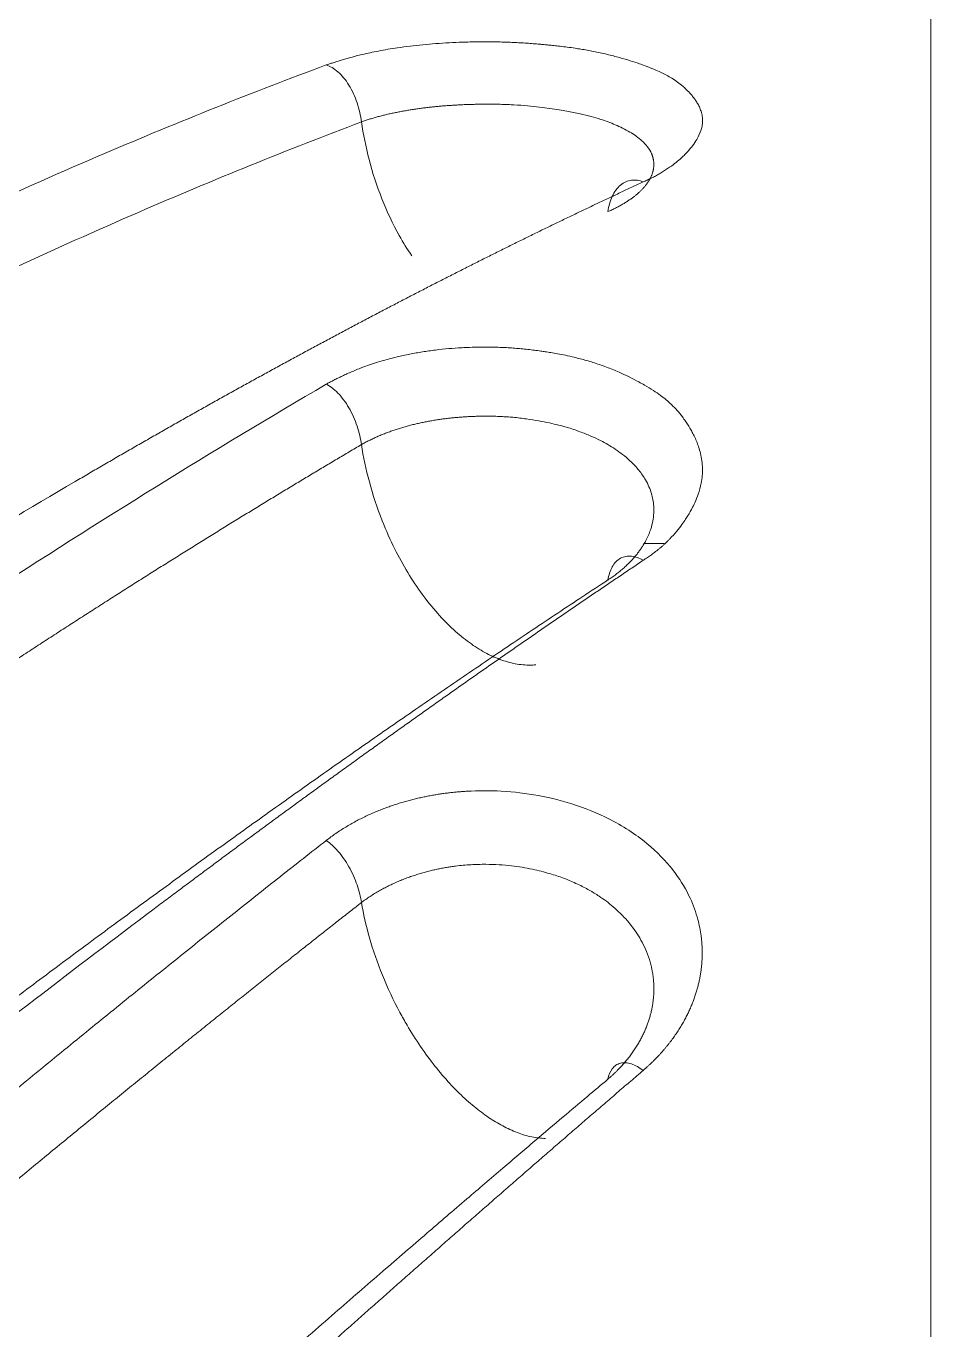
# Model space of a CAD drawing. Extents: x 19821 to 22981, y -91 to 2224.
# Drawn here: x 20550.86 to 20554.82, y 522.59 to 528.31 of the extents above; entities that cross this region are included whole.
import ezdxf

# ---------------------------------------------------------------- set-up
doc = ezdxf.new("R2010")
doc.units = 0
doc.header["$LTSCALE"] = 10
doc.header["$MEASUREMENT"] = 0
doc.layers.add('1', color=7, linetype='CONTINUOUS')

msp = doc.modelspace()

# ---------------------------------------------------------------- linework, layer by layer
at = {"layer": '1', "color": 7, "linetype": 'Continuous', "lineweight": 13}
msp.add_line((20553.6543, 526.0387), (20553.5636, 526.0387), dxfattribs=at)
at = {"layer": '1', "color": 7, "linetype": 'Continuous', "lineweight": 18}
msp.add_rational_spline([(20554.8236, 529.0202), (20554.8236, 529.0185), (20554.8236, 518.5192), (20554.8236, 508.0202)], [0.500000001944, 0.500020785996, 0.666687452015, 1], degree=3, dxfattribs=at)
for points, knots in [([(20553.5622, 527.6235), (20553.5651, 527.6248), (20553.5711, 527.6275), (20553.5799, 527.6315), (20553.5888, 527.6358), (20553.5977, 527.6402), (20553.6067, 527.6448), (20553.6157, 527.6495), (20553.6247, 527.6545), (20553.6337, 527.6596), (20553.6427, 527.6649), (20553.6516, 527.6704), (20553.6605, 527.676), (20553.6693, 527.6819), (20553.6854, 527.693), (20553.7059, 527.7084), (20553.7279, 527.7273), (20553.7443, 527.7431), (20553.7562, 527.7558), (20553.7672, 527.7684), (20553.7819, 527.7862), (20553.8011, 527.8147), (20553.8149, 527.8453), (20553.8214, 527.8736), (20553.8227, 527.8954), (20553.8205, 527.9172), (20553.8148, 527.9377), (20553.8067, 527.9566), (20553.7974, 527.9733), (20553.7872, 527.9883), (20553.7766, 528.0019), (20553.766, 528.014), (20553.7569, 528.0234), (20553.7472, 528.0331), (20553.7337, 528.0454), (20553.7137, 528.0612), (20553.6897, 528.0774), (20553.6654, 528.0915), (20553.6391, 528.1048), (20553.6078, 528.1186), (20553.5757, 528.1312), (20553.5409, 528.1435), (20553.5042, 528.1555), (20553.4573, 528.1693), (20553.4129, 528.1809), (20553.3743, 528.1898), (20553.3451, 528.1959), (20553.3169, 528.2012), (20553.2897, 528.2059), (20553.2606, 528.2104), (20553.2302, 528.2146), (20553.1994, 528.2185), (20553.1722, 528.2215), (20553.1489, 528.2239), (20553.1296, 528.2258), (20553.1143, 528.2271), (20553.096, 528.2287), (20553.0732, 528.2305), (20553.0445, 528.2325), (20553.0156, 528.2342), (20552.9866, 528.2356), (20552.9575, 528.2368), (20552.93, 528.2376), (20552.893, 528.2382), (20552.8507, 528.2383), (20552.806, 528.2376), (20552.7609, 528.2363), (20552.7111, 528.2342), (20552.6529, 528.2304), (20552.5955, 528.2254), (20552.5391, 528.2193), (20552.4733, 528.2105), (20552.4021, 528.1985), (20552.3434, 528.1858), (20552.3042, 528.176), (20552.2804, 528.1697), (20552.2585, 528.1636), (20552.2383, 528.1576), (20552.2197, 528.1519), (20552.2026, 528.1465), (20552.187, 528.1414), (20552.1771, 528.1381), (20552.1723, 528.1365)], [0, 0, 0, 0, 0.004196, 0.008522, 0.012978, 0.017565, 0.022283, 0.027134, 0.032118, 0.037234, 0.042484, 0.047868, 0.053386, 0.059038, 0.064825, 0.085383, 0.103044, 0.11774, 0.129423, 0.138059, 0.152477, 0.178563, 0.216507, 0.236495, 0.256687, 0.27705, 0.297546, 0.315174, 0.331441, 0.346355, 0.359929, 0.372177, 0.383114, 0.389124, 0.402051, 0.421808, 0.440023, 0.455706, 0.470235, 0.487253, 0.506965, 0.51887, 0.537057, 0.557445, 0.579964, 0.591629, 0.602595, 0.612873, 0.622476, 0.631417, 0.642986, 0.653168, 0.66199, 0.669472, 0.67563, 0.680475, 0.684016, 0.69295, 0.701855, 0.710735, 0.719593, 0.728434, 0.737261, 0.744603, 0.761858, 0.775361, 0.784929, 0.802814, 0.820787, 0.838877, 0.85711, 0.875511, 0.904834, 0.932147, 0.942455, 0.952258, 0.961548, 0.970315, 0.978552, 0.986249, 0.993401, 1, 1, 1, 1]), ([(20531.5217, 511.1597), (20531.8522, 511.5797), (20532.5626, 512.4626), (20533.7093, 513.8201), (20535.0075, 515.2783), (20536.4684, 516.8288), (20538.1195, 518.4752), (20539.9732, 520.1971), (20541.9546, 521.8929), (20543.9188, 523.427), (20545.7262, 524.7085), (20547.3342, 525.7411), (20548.7613, 526.567), (20550.0342, 527.2258), (20551.1569, 527.7399), (20551.8513, 528.0175), (20552.1723, 528.1365)], [0, 0, 0, 0, 0.050726, 0.108024, 0.171323, 0.241594, 0.319907, 0.408153, 0.505311, 0.600582, 0.686578, 0.76283, 0.831712, 0.894071, 0.950513, 1, 1, 1, 1]), ([(20552.3267, 527.887), (20552.0048, 527.7656), (20551.3088, 527.483), (20550.1835, 526.9619), (20548.9082, 526.2963), (20547.4788, 525.4644), (20545.8689, 524.4274), (20544.0601, 523.1437), (20542.0952, 521.6108), (20540.1144, 519.9201), (20538.2621, 518.2064), (20536.6129, 516.5703), (20535.1543, 515.0314), (20533.8585, 513.586), (20532.7141, 512.242), (20532.0053, 511.369), (20531.6758, 510.9537)], [0, 0, 0, 0, 0.049487, 0.10593, 0.168289, 0.237171, 0.313423, 0.399419, 0.49469, 0.591848, 0.680094, 0.758407, 0.828677, 0.891977, 0.949275, 1, 1, 1, 1]), ([(20553.4074, 527.4933), (20553.4103, 527.4946), (20553.416, 527.4971), (20553.4244, 527.501), (20553.4326, 527.505), (20553.4406, 527.509), (20553.4484, 527.5131), (20553.4561, 527.5171), (20553.4635, 527.5213), (20553.4708, 527.5254), (20553.4779, 527.5296), (20553.4848, 527.5338), (20553.4915, 527.5381), (20553.498, 527.5423), (20553.5043, 527.5466), (20553.5104, 527.5509), (20553.5163, 527.5552), (20553.522, 527.5596), (20553.5275, 527.5639), (20553.5328, 527.5683), (20553.5379, 527.5726), (20553.5428, 527.577), (20553.5475, 527.5813), (20553.552, 527.5857), (20553.5564, 527.5901), (20553.5605, 527.5944), (20553.5644, 527.5987), (20553.5682, 527.6031), (20553.5718, 527.6074), (20553.5751, 527.6117), (20553.5783, 527.6159), (20553.5814, 527.6202), (20553.5842, 527.6244), (20553.5869, 527.6287), (20553.5893, 527.6328), (20553.5917, 527.637), (20553.5938, 527.6411), (20553.5958, 527.6452), (20553.5977, 527.6493), (20553.5993, 527.6534), (20553.6009, 527.6574), (20553.6022, 527.6613), (20553.6035, 527.6653), (20553.6046, 527.6692), (20553.6055, 527.673), (20553.6064, 527.6768), (20553.607, 527.6806), (20553.6076, 527.6843), (20553.6081, 527.688), (20553.6084, 527.6916), (20553.6086, 527.6952), (20553.6087, 527.6987), (20553.6087, 527.7022), (20553.6086, 527.7057), (20553.6084, 527.709), (20553.6081, 527.7124), (20553.6077, 527.7157), (20553.6073, 527.7189), (20553.6067, 527.7221), (20553.6061, 527.7252), (20553.6054, 527.7282), (20553.6046, 527.7313), (20553.6038, 527.7342), (20553.6029, 527.7371), (20553.6019, 527.7399), (20553.6009, 527.7427), (20553.5998, 527.7454), (20553.5946, 527.7577), (20553.5825, 527.7774), (20553.5618, 527.7993), (20553.5477, 527.8114), (20553.543, 527.8152)], [0, 0, 0, 0, 0.013642, 0.027303, 0.040978, 0.054664, 0.068357, 0.082053, 0.095749, 0.109441, 0.123126, 0.1368, 0.15046, 0.164102, 0.177719, 0.19131, 0.204868, 0.218391, 0.231874, 0.245314, 0.258708, 0.272051, 0.285341, 0.298574, 0.311744, 0.324849, 0.337883, 0.350845, 0.36373, 0.376536, 0.389258, 0.401894, 0.414442, 0.426897, 0.439258, 0.451521, 0.463683, 0.475741, 0.487693, 0.499536, 0.511268, 0.522886, 0.534388, 0.545772, 0.557037, 0.56818, 0.579201, 0.590096, 0.600865, 0.611507, 0.622019, 0.6324, 0.64265, 0.652767, 0.662751, 0.672599, 0.682312, 0.691889, 0.701329, 0.710632, 0.719796, 0.728823, 0.73771, 0.746458, 0.755068, 0.763537, 0.771867, 0.780058, 0.876726, 0.961291, 1, 1, 1, 1]), ([(20553.5622, 527.6235), (20553.5454, 527.6158), (20553.5118, 527.6002), (20553.4613, 527.5766), (20553.4106, 527.5528), (20553.3598, 527.5287), (20553.3087, 527.5044), (20553.2575, 527.4799), (20553.2062, 527.4552), (20553.1547, 527.4303), (20553.103, 527.4051), (20553.0511, 527.3797), (20552.999, 527.3541), (20552.9468, 527.3282), (20552.8945, 527.3021), (20552.8419, 527.2758), (20552.7892, 527.2493), (20552.7363, 527.2225), (20552.6833, 527.1955), (20552.63, 527.1683), (20552.5766, 527.1408), (20552.5231, 527.1131), (20552.4694, 527.0852), (20552.4155, 527.0571), (20552.3614, 527.0287), (20552.3072, 527), (20552.2528, 526.9712), (20552.1982, 526.9421), (20552.1434, 526.9127), (20552.0885, 526.8831), (20552.0335, 526.8533), (20551.9782, 526.8233), (20551.9228, 526.793), (20551.8672, 526.7625), (20551.8115, 526.7317), (20551.7555, 526.7007), (20551.6994, 526.6695), (20551.6432, 526.638), (20551.5868, 526.6063), (20551.5302, 526.5743), (20551.4734, 526.5421), (20551.4165, 526.5096), (20551.3593, 526.4769), (20551.3021, 526.444), (20551.2446, 526.4108), (20551.187, 526.3774), (20551.1292, 526.3437), (20550.8928, 526.2053), (20550.467, 525.9501), (20549.8395, 525.5577), (20549.1811, 525.1286), (20548.5324, 524.6888), (20547.8914, 524.2386), (20547.2558, 523.7777), (20546.5815, 523.2727), (20545.9458, 522.7811), (20545.3303, 522.2924), (20544.7168, 521.7934), (20544.0088, 521.2016), (20543.3567, 520.64), (20542.8032, 520.152), (20542.3908, 519.7824), (20542.0111, 519.4372), (20541.6642, 519.1177), (20541.3502, 518.825), (20541.0689, 518.5601), (20540.8203, 518.324), (20540.527, 518.0427), (20540.1825, 517.7086), (20539.7806, 517.3131), (20539.3925, 516.9258), (20539.018, 516.5471), (20538.6572, 516.1775), (20538.31, 515.8175), (20537.8529, 515.3375), (20537.2916, 514.7374), (20536.6332, 514.0161), (20536.0051, 513.3119), (20535.5552, 512.7959), (20535.272, 512.4665), (20535.1449, 512.318), (20535.0188, 512.1699), (20534.8937, 512.0221), (20534.7694, 511.8748), (20534.6461, 511.7278), (20534.5237, 511.5813), (20534.4023, 511.4352), (20534.2817, 511.2895), (20534.1622, 511.1442), (20534.0435, 510.9994), (20533.9258, 510.855), (20533.809, 510.7111), (20533.6932, 510.5677), (20533.5782, 510.4248), (20533.4643, 510.2823), (20533.3512, 510.1404), (20533.2391, 509.999), (20533.1279, 509.858), (20533.0176, 509.7176), (20532.9446, 509.6241), (20532.9082, 509.5774)], [0, 0, 0, 0, 0.002611, 0.005228, 0.007851, 0.01048, 0.013114, 0.015754, 0.018399, 0.02105, 0.023707, 0.02637, 0.029038, 0.031712, 0.034392, 0.037077, 0.039768, 0.042465, 0.045168, 0.047876, 0.05059, 0.05331, 0.056035, 0.058766, 0.061503, 0.064246, 0.066994, 0.069748, 0.072508, 0.075274, 0.078045, 0.080822, 0.083605, 0.086393, 0.089188, 0.091988, 0.094793, 0.097605, 0.100422, 0.103245, 0.106074, 0.108909, 0.111749, 0.114595, 0.117447, 0.120304, 0.123168, 0.126037, 0.155424, 0.186086, 0.218025, 0.251243, 0.279842, 0.310155, 0.342184, 0.375928, 0.400422, 0.429321, 0.462624, 0.500332, 0.521247, 0.540629, 0.558475, 0.574787, 0.589565, 0.602808, 0.614516, 0.62469, 0.644313, 0.663326, 0.68173, 0.699523, 0.716706, 0.733279, 0.749242, 0.782364, 0.814238, 0.844865, 0.874245, 0.88057, 0.886861, 0.893119, 0.899343, 0.905533, 0.91169, 0.917812, 0.923901, 0.929957, 0.935978, 0.941966, 0.947921, 0.953841, 0.959728, 0.965582, 0.971402, 0.977189, 0.982942, 0.988661, 0.994347, 1, 1, 1, 1]), ([(20553.5623, 525.9643), (20553.5653, 525.9662), (20553.5714, 525.9702), (20553.5805, 525.9762), (20553.5895, 525.9825), (20553.5986, 525.989), (20553.6077, 525.9958), (20553.6168, 526.0027), (20553.6259, 526.01), (20553.6349, 526.0174), (20553.6439, 526.0252), (20553.6528, 526.0331), (20553.6616, 526.0413), (20553.6704, 526.0498), (20553.687, 526.0666), (20553.7083, 526.0902), (20553.7308, 526.1191), (20553.7471, 526.1426), (20553.7583, 526.1604), (20553.7672, 526.1758), (20553.7773, 526.1939), (20553.7905, 526.2205), (20553.8054, 526.2579), (20553.8161, 526.2973), (20553.8216, 526.3353), (20553.8227, 526.3681), (20553.8202, 526.401), (20553.8142, 526.4322), (20553.8058, 526.4608), (20553.7963, 526.4862), (20553.786, 526.5092), (20553.7752, 526.5299), (20553.7645, 526.5484), (20553.7552, 526.563), (20553.7453, 526.5778), (20553.7317, 526.5968), (20553.7116, 526.6212), (20553.6876, 526.6462), (20553.6631, 526.6681), (20553.6368, 526.6887), (20553.6055, 526.7103), (20553.5733, 526.7299), (20553.5385, 526.7492), (20553.5018, 526.7682), (20553.4548, 526.7901), (20553.4103, 526.8084), (20553.3716, 526.8225), (20553.3425, 526.8322), (20553.3142, 526.8407), (20553.2869, 526.8482), (20553.2561, 526.8557), (20553.2229, 526.863), (20553.1885, 526.8697), (20553.1589, 526.8749), (20553.1343, 526.8788), (20553.1149, 526.8816), (20553.0943, 526.8844), (20553.0706, 526.8875), (20553.042, 526.8906), (20553.0132, 526.8933), (20552.9842, 526.8956), (20552.9551, 526.8973), (20552.928, 526.8986), (20552.891, 526.8996), (20552.8491, 526.8997), (20552.8041, 526.8985), (20552.759, 526.8964), (20552.7089, 526.8929), (20552.651, 526.8868), (20552.5939, 526.8787), (20552.5378, 526.8687), (20552.471, 526.8543), (20552.4001, 526.835), (20552.3416, 526.8146), (20552.3036, 526.7995), (20552.2799, 526.7895), (20552.2581, 526.7797), (20552.2379, 526.7703), (20552.2194, 526.7613), (20552.2024, 526.7527), (20552.1868, 526.7446), (20552.177, 526.7394), (20552.1723, 526.7369)], [0, 0, 0, 0, 0.004321, 0.008757, 0.013308, 0.017975, 0.022758, 0.027658, 0.032675, 0.03781, 0.043061, 0.048431, 0.053919, 0.059525, 0.065249, 0.087107, 0.105483, 0.120296, 0.131487, 0.139016, 0.14895, 0.165371, 0.188358, 0.217986, 0.238052, 0.258304, 0.278708, 0.299227, 0.316847, 0.333097, 0.347988, 0.361532, 0.373742, 0.384635, 0.390759, 0.403641, 0.423195, 0.441355, 0.456967, 0.471443, 0.488404, 0.508037, 0.519934, 0.538004, 0.558364, 0.580942, 0.592539, 0.60347, 0.613746, 0.623379, 0.63238, 0.645484, 0.6568, 0.666364, 0.674203, 0.680338, 0.684783, 0.693694, 0.702577, 0.711436, 0.720275, 0.729097, 0.737907, 0.744908, 0.762554, 0.775601, 0.785638, 0.803442, 0.821334, 0.839342, 0.857493, 0.87581, 0.906476, 0.932347, 0.94264, 0.952426, 0.961695, 0.970439, 0.978649, 0.986317, 0.993436, 1, 1, 1, 1]), ([(20534.3059, 510.8143), (20534.425, 510.9538), (20534.6906, 511.2626), (20535.1204, 511.7576), (20535.6136, 512.3173), (20536.1618, 512.9299), (20536.7677, 513.5953), (20537.4335, 514.313), (20538.1616, 515.0819), (20538.9555, 515.902), (20539.823, 516.7767), (20540.7766, 517.7128), (20541.8318, 518.7184), (20542.9976, 519.7923), (20544.2826, 520.9307), (20545.7051, 522.135), (20547.2845, 523.4005), (20548.9666, 524.6572), (20550.6214, 525.7918), (20551.679, 526.4479), (20552.1723, 526.7369)], [0, 0, 0, 0, 0.020358, 0.045269, 0.073039, 0.103776, 0.137592, 0.174597, 0.214906, 0.258634, 0.306114, 0.358194, 0.41579, 0.479803, 0.550101, 0.627678, 0.715328, 0.813548, 0.911644, 1, 1, 1, 1]), ([(20553.4074, 525.8779), (20553.4105, 525.88), (20553.4166, 525.884), (20553.4255, 525.8902), (20553.4343, 525.8965), (20553.4428, 525.9028), (20553.4511, 525.9092), (20553.4591, 525.9157), (20553.467, 525.9222), (20553.4745, 525.9288), (20553.4819, 525.9353), (20553.489, 525.942), (20553.4959, 525.9486), (20553.5026, 525.9553), (20553.509, 525.9619), (20553.5152, 525.9686), (20553.5211, 525.9753), (20553.5268, 525.982), (20553.5323, 525.9887), (20553.5376, 525.9953), (20553.5426, 526.002), (20553.5474, 526.0086), (20553.552, 526.0152), (20553.5564, 526.0217), (20553.5605, 526.0282), (20553.5645, 526.0347), (20553.5682, 526.0411), (20553.5718, 526.0475), (20553.5751, 526.0537), (20553.5783, 526.06), (20553.5812, 526.0661), (20553.584, 526.0722), (20553.5866, 526.0782), (20553.589, 526.0842), (20553.5913, 526.09), (20553.5933, 526.0958), (20553.5986, 526.1115), (20553.605, 526.1364), (20553.6091, 526.17), (20553.6089, 526.2013), (20553.6054, 526.2301), (20553.5961, 526.2689), (20553.5773, 526.312), (20553.5542, 526.3453), (20553.5429, 526.3594)], [0, 0, 0, 0, 0.014657, 0.029302, 0.043928, 0.058529, 0.0731, 0.087635, 0.102128, 0.116576, 0.130972, 0.145313, 0.159591, 0.1738, 0.187935, 0.201989, 0.215958, 0.229836, 0.243618, 0.257299, 0.270875, 0.284342, 0.297693, 0.310925, 0.324031, 0.337007, 0.34985, 0.362554, 0.375117, 0.387534, 0.399802, 0.411918, 0.423879, 0.43568, 0.44732, 0.458794, 0.470101, 0.540843, 0.607652, 0.670173, 0.728157, 0.781464, 0.906698, 1, 1, 1, 1]), ([(20553.5623, 525.9643), (20553.5456, 525.9531), (20553.5121, 525.9306), (20553.4618, 525.8967), (20553.4113, 525.8626), (20553.3607, 525.8283), (20553.3098, 525.7937), (20553.2588, 525.7589), (20553.2076, 525.7238), (20553.1562, 525.6885), (20553.1046, 525.653), (20553.0529, 525.6173), (20553.0009, 525.5813), (20552.9488, 525.5452), (20552.8966, 525.5087), (20552.8441, 525.4721), (20552.7915, 525.4352), (20552.7386, 525.3981), (20552.6856, 525.3607), (20552.6325, 525.3231), (20552.5791, 525.2853), (20552.5256, 525.2472), (20552.4718, 525.2089), (20552.418, 525.1704), (20552.3639, 525.1316), (20552.3096, 525.0926), (20552.2552, 525.0533), (20552.2006, 525.0139), (20552.1458, 524.9741), (20552.0908, 524.9342), (20552.0357, 524.894), (20551.9804, 524.8535), (20551.9249, 524.8128), (20551.8692, 524.7719), (20551.8133, 524.7308), (20551.7573, 524.6894), (20551.7011, 524.6477), (20551.6447, 524.6058), (20551.5881, 524.5637), (20551.5313, 524.5213), (20551.4744, 524.4787), (20551.2635, 524.3205), (20550.8916, 524.0378), (20550.3499, 523.6167), (20549.7874, 523.1696), (20549.2299, 522.7168), (20548.6765, 522.2586), (20548.1262, 521.7944), (20547.5513, 521.3007), (20546.81, 520.6524), (20545.8522, 519.7946), (20544.9203, 518.9326), (20544.131, 518.1857), (20543.6231, 517.6978), (20543.1603, 517.2474), (20542.7794, 516.8731), (20542.3825, 516.4796), (20541.9761, 516.0726), (20541.567, 515.6584), (20541.1773, 515.26), (20540.807, 514.8778), (20540.4562, 514.5126), (20540.0571, 514.0937), (20539.7754, 513.7949), (20539.6043, 513.6122)], [0, 0, 0, 0, 0.003872, 0.007754, 0.011645, 0.015545, 0.019454, 0.023373, 0.0273, 0.031237, 0.035184, 0.039139, 0.043104, 0.047078, 0.051061, 0.055054, 0.059056, 0.063067, 0.067087, 0.071117, 0.075156, 0.079204, 0.083261, 0.087328, 0.091404, 0.095489, 0.099584, 0.103688, 0.107801, 0.111923, 0.116055, 0.120196, 0.124347, 0.128507, 0.132676, 0.136854, 0.141042, 0.145239, 0.149445, 0.153661, 0.157886, 0.16212, 0.200555, 0.240226, 0.281135, 0.323283, 0.361056, 0.400397, 0.441307, 0.483786, 0.55802, 0.64387, 0.679992, 0.723835, 0.750483, 0.777132, 0.803782, 0.833776, 0.862436, 0.889761, 0.915753, 0.94041, 0.963733, 1, 1, 1, 1]), ([(20535.4878, 509.3334), (20535.5075, 509.3564), (20535.5475, 509.4031), (20535.6082, 509.4738), (20535.6705, 509.5462), (20535.7342, 509.6202), (20535.7995, 509.6958), (20535.8663, 509.7731), (20535.9346, 509.852), (20536.0044, 509.9325), (20536.0758, 510.0146), (20536.1487, 510.0984), (20536.2232, 510.1837), (20536.2992, 510.2706), (20536.3767, 510.359), (20536.4558, 510.4491), (20536.5364, 510.5407), (20536.6185, 510.6339), (20536.7023, 510.7287), (20536.7875, 510.825), (20536.8744, 510.9228), (20536.9628, 511.0221), (20537.0527, 511.123), (20537.1443, 511.2254), (20537.2374, 511.3293), (20537.332, 511.4347), (20537.4283, 511.5416), (20537.5261, 511.65), (20537.6255, 511.7598), (20537.7264, 511.8711), (20537.829, 511.9839), (20537.9331, 512.0981), (20538.0389, 512.2137), (20538.1462, 512.3307), (20538.2551, 512.4492), (20538.3655, 512.569), (20538.4776, 512.6903), (20538.5913, 512.8129), (20538.7065, 512.9368), (20538.8234, 513.0622), (20538.9418, 513.1888), (20539.0618, 513.3168), (20539.1835, 513.4461), (20539.3067, 513.5767), (20539.4315, 513.7086), (20539.558, 513.8418), (20539.686, 513.9762), (20539.8156, 514.1118), (20539.9469, 514.2487), (20540.0797, 514.3868), (20540.2141, 514.5261), (20540.3501, 514.6666), (20540.4878, 514.8083), (20540.627, 514.9511), (20540.7678, 515.095), (20540.9102, 515.24), (20541.0542, 515.3862), (20541.1998, 515.5334), (20541.347, 515.6817), (20541.7427, 516.0788), (20542.3581, 516.6885), (20543.1637, 517.4694), (20543.8819, 518.1522), (20544.6354, 518.8558), (20545.4528, 519.6032), (20546.3617, 520.4131), (20547.2678, 521.1989), (20548.0938, 521.8952), (20548.8404, 522.5082), (20549.5084, 523.0439), (20550.1726, 523.5632), (20550.6504, 523.9268), (20550.9451, 524.1474), (20551.059, 524.2321), (20551.1726, 524.3163), (20551.2862, 524.4), (20551.3995, 524.4831), (20551.5127, 524.5656), (20551.6256, 524.6476), (20551.7385, 524.729), (20551.8511, 524.8098), (20551.9635, 524.89), (20552.0758, 524.9696), (20552.1879, 525.0487), (20552.2997, 525.1272), (20552.4114, 525.205), (20552.5229, 525.2823), (20552.6341, 525.359), (20552.7452, 525.435), (20552.8561, 525.5104), (20552.9667, 525.5853), (20553.0771, 525.6595), (20553.1873, 525.733), (20553.2973, 525.806), (20553.3705, 525.8541), (20553.407, 525.8781)], [0, 0, 0, 0, 0.003377, 0.006837, 0.01038, 0.014006, 0.017716, 0.021509, 0.025385, 0.029344, 0.033387, 0.037513, 0.041722, 0.046014, 0.050389, 0.054847, 0.059389, 0.064014, 0.068721, 0.073512, 0.078386, 0.083344, 0.088384, 0.093507, 0.098714, 0.104004, 0.109376, 0.114832, 0.120371, 0.125993, 0.131698, 0.137487, 0.143358, 0.149312, 0.15535, 0.16147, 0.167674, 0.17396, 0.18033, 0.186783, 0.193319, 0.199938, 0.20664, 0.213425, 0.220294, 0.227245, 0.234281, 0.241399, 0.248601, 0.255886, 0.263254, 0.270706, 0.278242, 0.285861, 0.293563, 0.301349, 0.309219, 0.317173, 0.32521, 0.333332, 0.381968, 0.425859, 0.465003, 0.499394, 0.549163, 0.59899, 0.648889, 0.698873, 0.736305, 0.773805, 0.811375, 0.849019, 0.855559, 0.862101, 0.868645, 0.87519, 0.881738, 0.888287, 0.894839, 0.901392, 0.907948, 0.914506, 0.921067, 0.927629, 0.934195, 0.940762, 0.947333, 0.953906, 0.960482, 0.96706, 0.973642, 0.980227, 0.986815, 0.993406, 1, 1, 1, 1]), ([(20553.5619, 523.7275), (20553.5652, 523.7304), (20553.5719, 523.7362), (20553.5817, 523.745), (20553.5912, 523.7538), (20553.6006, 523.7627), (20553.6097, 523.7717), (20553.6186, 523.7807), (20553.6273, 523.7898), (20553.6358, 523.7989), (20553.6441, 523.8081), (20553.6522, 523.8173), (20553.6601, 523.8266), (20553.6677, 523.8359), (20553.6751, 523.8452), (20553.6824, 523.8546), (20553.6894, 523.864), (20553.6962, 523.8734), (20553.7029, 523.8828), (20553.7093, 523.8922), (20553.7155, 523.9017), (20553.7215, 523.9111), (20553.7273, 523.9206), (20553.7329, 523.9301), (20553.7384, 523.9396), (20553.7436, 523.949), (20553.7486, 523.9585), (20553.7535, 523.9679), (20553.7582, 523.9774), (20553.7626, 523.9868), (20553.7669, 523.9963), (20553.771, 524.0057), (20553.775, 524.0151), (20553.7787, 524.0244), (20553.7823, 524.0338), (20553.7857, 524.0431), (20553.7889, 524.0524), (20553.792, 524.0616), (20553.7948, 524.0708), (20553.7976, 524.08), (20553.8001, 524.0892), (20553.8025, 524.0983), (20553.8048, 524.1074), (20553.8068, 524.1164), (20553.8088, 524.1254), (20553.8105, 524.1343), (20553.8122, 524.1432), (20553.8137, 524.1521), (20553.815, 524.1609), (20553.8162, 524.1696), (20553.8172, 524.1783), (20553.8181, 524.1869), (20553.8189, 524.1955), (20553.8196, 524.204), (20553.8201, 524.2125), (20553.8205, 524.2209), (20553.8207, 524.2293), (20553.8209, 524.2376), (20553.8209, 524.2458), (20553.8208, 524.2539), (20553.8206, 524.2621), (20553.8202, 524.2701), (20553.8198, 524.2781), (20553.8192, 524.286), (20553.8186, 524.2938), (20553.8178, 524.3016), (20553.817, 524.3093), (20553.8163, 524.3144), (20553.816, 524.317), (20553.816, 524.317)], [0, 0, 0, 0, 0.01705, 0.034066, 0.051045, 0.067988, 0.084893, 0.101759, 0.118585, 0.13537, 0.152114, 0.168814, 0.18547, 0.202082, 0.218646, 0.235163, 0.251631, 0.268049, 0.284415, 0.300728, 0.316987, 0.33319, 0.349338, 0.365427, 0.381458, 0.397429, 0.413338, 0.429185, 0.444968, 0.460686, 0.476338, 0.491922, 0.507439, 0.522885, 0.538261, 0.553566, 0.568798, 0.583956, 0.599039, 0.614047, 0.628978, 0.643831, 0.658605, 0.673299, 0.687912, 0.702444, 0.716893, 0.731259, 0.745541, 0.759737, 0.773848, 0.787872, 0.801809, 0.815658, 0.829418, 0.843089, 0.85667, 0.87016, 0.88356, 0.896868, 0.910083, 0.923206, 0.936236, 0.949172, 0.962015, 0.974762, 0.987415, 0.999973, 1, 1, 1, 1]), ([(20553.4073, 523.6889), (20553.4103, 523.6915), (20553.4163, 523.6967), (20553.425, 523.7045), (20553.4335, 523.7125), (20553.4419, 523.7205), (20553.45, 523.7287), (20553.458, 523.7369), (20553.4657, 523.7451), (20553.4733, 523.7535), (20553.4806, 523.7619), (20553.4877, 523.7704), (20553.4946, 523.7789), (20553.5014, 523.7875), (20553.5078, 523.7961), (20553.5141, 523.8047), (20553.5202, 523.8134), (20553.526, 523.8221), (20553.5317, 523.8308), (20553.5371, 523.8396), (20553.5423, 523.8483), (20553.5473, 523.8571), (20553.5521, 523.8658), (20553.5566, 523.8746), (20553.561, 523.8833), (20553.5651, 523.8921), (20553.5691, 523.9008), (20553.5728, 523.9095), (20553.5763, 523.9181), (20553.5796, 523.9268), (20553.5828, 523.9354), (20553.5857, 523.9439), (20553.5884, 523.9524), (20553.591, 523.9609), (20553.5933, 523.9693), (20553.5955, 523.9777), (20553.5975, 523.986), (20553.5993, 523.9942), (20553.601, 524.0024), (20553.6025, 524.0105), (20553.6038, 524.0186), (20553.6049, 524.0265), (20553.6059, 524.0344), (20553.6068, 524.0422), (20553.6075, 524.05), (20553.608, 524.0576), (20553.6084, 524.0652), (20553.6087, 524.0727), (20553.6089, 524.0801), (20553.6089, 524.0874), (20553.6088, 524.0946), (20553.6086, 524.0997), (20553.6085, 524.1024), (20553.6085, 524.1027)], [0, 0, 0, 0, 0.021358, 0.042755, 0.064182, 0.085636, 0.107108, 0.128594, 0.150088, 0.171584, 0.193078, 0.214565, 0.236036, 0.257485, 0.278905, 0.300288, 0.321629, 0.342921, 0.364159, 0.385336, 0.406447, 0.427486, 0.448446, 0.469321, 0.490104, 0.510788, 0.531369, 0.551839, 0.572194, 0.592428, 0.612537, 0.632515, 0.652358, 0.67206, 0.691617, 0.711022, 0.730271, 0.74936, 0.768285, 0.787042, 0.805626, 0.824034, 0.842263, 0.86031, 0.878172, 0.895845, 0.913326, 0.930614, 0.947706, 0.964598, 0.981289, 0.997778, 1, 1, 1, 1]), ([(20538.7658, 509.3158), (20538.7872, 509.3394), (20538.8308, 509.3874), (20538.8974, 509.4606), (20538.9664, 509.5366), (20539.0379, 509.6151), (20539.1119, 509.6962), (20539.1884, 509.78), (20539.2673, 509.8664), (20539.3486, 509.9553), (20539.4325, 510.0469), (20539.5188, 510.141), (20539.6076, 510.2377), (20539.6988, 510.337), (20539.7926, 510.4388), (20539.8888, 510.5432), (20539.9875, 510.6501), (20540.0887, 510.7596), (20540.1924, 510.8716), (20540.2986, 510.986), (20540.4073, 511.103), (20540.5185, 511.2225), (20540.6321, 511.3445), (20540.7483, 511.4689), (20540.8669, 511.5958), (20540.9881, 511.7251), (20541.1118, 511.8569), (20541.2379, 511.991), (20541.3666, 512.1276), (20541.4977, 512.2665), (20541.6314, 512.4079), (20541.7676, 512.5515), (20541.9062, 512.6976), (20542.0474, 512.8459), (20542.1911, 512.9965), (20542.3372, 513.1495), (20542.7461, 513.5763), (20543.4175, 514.2716), (20544.35, 515.2237), (20545.2818, 516.1614), (20546.0869, 516.9598), (20546.848, 517.7054), (20547.6474, 518.4796), (20548.6881, 519.4709), (20549.5758, 520.2982), (20550.2282, 520.8959), (20550.5655, 521.2028), (20550.8844, 521.4906), (20551.1848, 521.7599), (20551.4669, 522.011), (20551.7308, 522.2444), (20551.9767, 522.4605), (20552.2048, 522.6596), (20552.415, 522.8422), (20552.6078, 523.0086), (20552.783, 523.1591), (20552.9409, 523.2941), (20553.0816, 523.4138), (20553.2053, 523.5186), (20553.312, 523.6088), (20553.3774, 523.6638), (20553.4073, 523.689)], [0, 0, 0, 0, 0.004337, 0.008838, 0.013504, 0.018333, 0.023327, 0.028484, 0.033806, 0.039291, 0.044941, 0.050755, 0.056733, 0.062875, 0.069181, 0.075651, 0.082285, 0.089084, 0.096046, 0.103173, 0.110464, 0.117919, 0.125539, 0.133322, 0.141271, 0.149383, 0.15766, 0.166101, 0.174707, 0.183478, 0.192413, 0.201513, 0.210777, 0.220207, 0.229801, 0.23956, 0.249485, 0.311703, 0.373969, 0.436299, 0.498705, 0.536059, 0.590083, 0.660862, 0.74854, 0.773269, 0.796809, 0.819157, 0.840311, 0.860267, 0.879024, 0.896578, 0.912926, 0.928066, 0.941995, 0.95471, 0.966209, 0.97649, 0.98555, 0.993388, 1, 1, 1, 1]), ([(20553.5619, 523.7275), (20553.5439, 523.7121), (20553.5077, 523.681), (20553.4533, 523.6343), (20553.3987, 523.5873), (20553.3438, 523.5399), (20553.2887, 523.4924), (20553.2334, 523.4445), (20553.1778, 523.3963), (20553.122, 523.3479), (20553.0659, 523.2991), (20553.0096, 523.2501), (20552.9531, 523.2008), (20552.8963, 523.1512), (20552.8393, 523.1013), (20552.782, 523.0511), (20552.7245, 523.0006), (20552.6668, 522.9499), (20552.6088, 522.8988), (20552.5506, 522.8475), (20552.4921, 522.7959), (20552.4334, 522.7439), (20552.3744, 522.6917), (20552.3153, 522.6392), (20552.2558, 522.5864), (20552.1962, 522.5333), (20552.1363, 522.4799), (20552.0761, 522.4262), (20552.0157, 522.3722), (20551.9551, 522.3179), (20551.8942, 522.2633), (20551.8331, 522.2084), (20551.7718, 522.1532), (20551.7102, 522.0978), (20551.6484, 522.042), (20551.5863, 521.9859), (20551.524, 521.9295), (20551.4614, 521.8728), (20551.3986, 521.8158), (20551.3356, 521.7586), (20551.2723, 521.701), (20551.2088, 521.6431), (20551.1451, 521.5849), (20551.0811, 521.5264), (20551.0169, 521.4676), (20550.9524, 521.4085), (20550.8877, 521.3491), (20550.8227, 521.2894), (20550.7576, 521.2294), (20550.6921, 521.169), (20550.6265, 521.1084), (20550.5605, 521.0475), (20550.4944, 520.9862), (20550.428, 520.9247), (20550.3614, 520.8628), (20550.2945, 520.8007), (20550.2274, 520.7382), (20550.16, 520.6754), (20550.0924, 520.6124), (20549.8324, 520.3693), (20549.365, 519.9296), (20548.6739, 519.2711), (20547.9394, 518.5619), (20547.1617, 517.8007), (20546.4894, 517.1339), (20545.9271, 516.5709), (20545.4784, 516.1186), (20544.9967, 515.6294), (20544.563, 515.1854), (20544.0823, 514.691), (20543.4603, 514.0462), (20542.9396, 513.4999), (20542.6264, 513.1691)], [0, 0, 0, 0, 0.005311, 0.010638, 0.015981, 0.021342, 0.026718, 0.032112, 0.037521, 0.042948, 0.048391, 0.05385, 0.059326, 0.064819, 0.070328, 0.075854, 0.081396, 0.086955, 0.092531, 0.098123, 0.103732, 0.109358, 0.115, 0.120658, 0.126334, 0.132025, 0.137734, 0.143459, 0.149201, 0.15496, 0.160735, 0.166527, 0.172335, 0.17816, 0.184002, 0.189861, 0.195736, 0.201628, 0.207536, 0.213461, 0.219403, 0.225362, 0.231337, 0.237329, 0.243338, 0.249364, 0.255406, 0.261465, 0.26754, 0.273633, 0.279742, 0.285868, 0.29201, 0.29817, 0.304346, 0.310539, 0.316748, 0.322975, 0.329218, 0.335478, 0.394984, 0.458019, 0.524584, 0.594683, 0.668315, 0.705456, 0.745488, 0.788411, 0.834224, 0.861268, 0.916529, 1, 1, 1, 1])]:
    msp.add_open_spline(points, degree=3, knots=knots, dxfattribs=at)
at = {"layer": '1', "color": 7, "linetype": 'Continuous', "lineweight": 13}
for points, knots in [([(20552.3267, 527.887), (20552.3233, 527.9139), (20552.317, 527.9423), (20552.3031, 527.9838), (20552.2977, 527.9975), (20552.2856, 528.0237), (20552.2789, 528.0362), (20552.2644, 528.0596), (20552.2567, 528.0705), (20552.2405, 528.09), (20552.2321, 528.0986), (20552.215, 528.1136), (20552.2063, 528.1198), (20552.1891, 528.1299), (20552.1806, 528.1338), (20552.1723, 528.1365)], [0, 0, 0, 0, 0.25, 0.25, 0.375, 0.375, 0.5, 0.5, 0.625, 0.625, 0.75, 0.75, 0.875, 0.875, 1, 1, 1, 1]), ([(20553.543, 527.8152), (20553.5389, 527.8185), (20553.5267, 527.8278), (20553.5037, 527.8431), (20553.4733, 527.8593), (20553.4409, 527.8739), (20553.4088, 527.8868), (20553.3737, 527.8988), (20553.3333, 527.9109), (20553.2842, 527.923), (20553.2367, 527.9331), (20553.1919, 527.9406), (20553.1517, 527.9463), (20553.1055, 527.9521), (20553.0531, 527.9575), (20553.0112, 527.9607), (20552.9828, 527.9622), (20552.9697, 527.9628), (20552.9562, 527.9633), (20552.9423, 527.9638), (20552.928, 527.9641), (20552.9132, 527.9644), (20552.898, 527.9645), (20552.8825, 527.9646), (20552.8665, 527.9646), (20552.8501, 527.9644), (20552.8333, 527.9642), (20552.8162, 527.9638), (20552.7987, 527.9633), (20552.7809, 527.9627), (20552.7627, 527.9619), (20552.7443, 527.9609), (20552.7256, 527.9598), (20552.7066, 527.9585), (20552.6874, 527.957), (20552.668, 527.9554), (20552.6485, 527.9535), (20552.6288, 527.9515), (20552.609, 527.9492), (20552.5892, 527.9467), (20552.5693, 527.944), (20552.5494, 527.941), (20552.5296, 527.9378), (20552.5099, 527.9344), (20552.4903, 527.9307), (20552.4709, 527.9268), (20552.4517, 527.9227), (20552.4327, 527.9183), (20552.414, 527.9136), (20552.3957, 527.9088), (20552.3778, 527.9037), (20552.3603, 527.8983), (20552.3431, 527.8928), (20552.3322, 527.8889), (20552.3267, 527.887)], [0, 0, 0, 0, 0.022801, 0.064112, 0.10799, 0.146618, 0.181318, 0.214019, 0.253478, 0.295246, 0.342014, 0.368524, 0.398161, 0.431045, 0.467248, 0.506815, 0.515171, 0.523778, 0.532637, 0.541749, 0.551113, 0.560732, 0.570604, 0.580731, 0.591114, 0.601752, 0.612646, 0.623796, 0.635203, 0.646866, 0.658787, 0.670964, 0.683399, 0.69609, 0.709038, 0.722242, 0.735699, 0.749409, 0.76337, 0.777579, 0.792036, 0.806736, 0.821676, 0.83685, 0.852253, 0.86788, 0.883726, 0.899783, 0.91604, 0.932488, 0.949119, 0.965922, 0.982887, 1, 1, 1, 1]), ([(20552.3267, 527.887), (20552.3346, 527.833), (20552.3573, 527.7197), (20552.4129, 527.5479), (20552.4797, 527.406), (20552.5279, 527.3279), (20552.5469, 527.3001)], [0, 0, 0, 0, 0.268599, 0.549112, 0.829625, 1, 1, 1, 1]), ([(20553.5622, 527.6235), (20553.5539, 527.627), (20553.5454, 527.6294), (20553.5282, 527.6322), (20553.5195, 527.6324), (20553.5024, 527.6304), (20553.4939, 527.6281), (20553.4777, 527.6209), (20553.4699, 527.616), (20553.4554, 527.6038), (20553.4487, 527.5965), (20553.4365, 527.5798), (20553.4311, 527.5704), (20553.4171, 527.5401), (20553.4108, 527.517), (20553.4073, 527.4934)], [0, 0, 0, 0, 0.125, 0.125, 0.25, 0.25, 0.375, 0.375, 0.5, 0.5, 0.625, 0.625, 0.75, 0.75, 1, 1, 1, 1]), ([(20552.1723, 526.7369), (20552.1806, 526.7326), (20552.1891, 526.7272), (20552.2063, 526.7141), (20552.215, 526.7065), (20552.2321, 526.6889), (20552.2405, 526.679), (20552.2567, 526.6574), (20552.2645, 526.6457), (20552.2789, 526.6208), (20552.2857, 526.6077), (20552.2977, 526.5807), (20552.3031, 526.5669), (20552.317, 526.5253), (20552.3233, 526.4975), (20552.3267, 526.4718)], [0, 0, 0, 0, 0.125, 0.125, 0.25, 0.25, 0.375, 0.375, 0.5, 0.5, 0.625, 0.625, 0.75, 0.75, 1, 1, 1, 1]), ([(20553.5429, 526.3594), (20553.5416, 526.361), (20553.53, 526.3752), (20553.5078, 526.3992), (20553.4736, 526.4279), (20553.4409, 526.4513), (20553.4084, 526.4717), (20553.3731, 526.4908), (20553.3325, 526.51), (20553.2832, 526.5294), (20553.2354, 526.5455), (20553.1902, 526.5577), (20553.1494, 526.5671), (20553.1026, 526.5764), (20553.0492, 526.5851), (20553.0068, 526.59), (20552.978, 526.5925), (20552.9649, 526.5934), (20552.9514, 526.5943), (20552.9376, 526.595), (20552.9232, 526.5956), (20552.9085, 526.596), (20552.8934, 526.5963), (20552.8779, 526.5965), (20552.8619, 526.5964), (20552.8456, 526.5962), (20552.8289, 526.5958), (20552.8119, 526.5952), (20552.7945, 526.5944), (20552.7768, 526.5933), (20552.7588, 526.592), (20552.7405, 526.5904), (20552.7219, 526.5886), (20552.703, 526.5865), (20552.684, 526.5841), (20552.6648, 526.5814), (20552.6454, 526.5783), (20552.6259, 526.5749), (20552.6063, 526.5712), (20552.5866, 526.5672), (20552.5669, 526.5628), (20552.5472, 526.558), (20552.5276, 526.5529), (20552.5081, 526.5473), (20552.4887, 526.5414), (20552.4695, 526.5352), (20552.4504, 526.5285), (20552.4317, 526.5215), (20552.4132, 526.5141), (20552.3951, 526.5063), (20552.3773, 526.4982), (20552.3599, 526.4898), (20552.343, 526.481), (20552.3322, 526.4749), (20552.3267, 526.4718)], [0, 0, 0, 0, 0.007128, 0.063244, 0.107619, 0.146627, 0.18162, 0.214609, 0.254134, 0.296032, 0.342991, 0.369746, 0.399719, 0.433034, 0.469766, 0.509958, 0.518304, 0.526897, 0.535739, 0.544829, 0.554168, 0.563757, 0.573597, 0.583687, 0.594028, 0.604621, 0.615466, 0.626563, 0.637913, 0.649515, 0.661371, 0.673479, 0.685841, 0.698455, 0.711322, 0.72444, 0.737808, 0.751425, 0.765287, 0.779395, 0.793746, 0.808337, 0.823163, 0.838219, 0.8535, 0.869002, 0.884719, 0.900642, 0.916763, 0.933072, 0.94956, 0.966219, 0.983036, 1, 1, 1, 1]), ([(20552.3267, 526.4718), (20552.3089, 526.4613), (20552.2732, 526.4402), (20552.2194, 526.4083), (20552.1652, 526.376), (20552.1107, 526.3434), (20552.0558, 526.3104), (20552.0005, 526.277), (20551.9449, 526.2433), (20551.8888, 526.2092), (20551.8324, 526.1747), (20551.7756, 526.1399), (20551.7185, 526.1047), (20551.6609, 526.0691), (20551.603, 526.0332), (20551.5447, 525.9969), (20551.4861, 525.9602), (20551.427, 525.9231), (20551.3676, 525.8856), (20551.3078, 525.8477), (20551.2476, 525.8094), (20551.187, 525.7708), (20551.1261, 525.7317), (20551.0647, 525.6923), (20551.003, 525.6524), (20550.9409, 525.6121), (20550.8784, 525.5715), (20550.8155, 525.5304), (20550.7523, 525.4889), (20550.6886, 525.447), (20550.6246, 525.4047), (20550.5602, 525.362), (20550.4954, 525.3189), (20550.4302, 525.2753), (20550.3646, 525.2313), (20550.2986, 525.1869), (20550.2323, 525.1421), (20550.1655, 525.0968), (20550.0984, 525.0511), (20550.0309, 525.0049), (20549.963, 524.9584), (20549.8947, 524.9114), (20549.826, 524.8639), (20549.7569, 524.816), (20549.6875, 524.7676), (20549.6176, 524.7189), (20549.5474, 524.6696), (20549.4768, 524.6199), (20549.4057, 524.5698), (20549.3343, 524.5192), (20549.2625, 524.4681), (20549.1903, 524.4166), (20549.1177, 524.3646), (20549.0448, 524.3121), (20548.9714, 524.2592), (20548.8977, 524.2058), (20548.8235, 524.152), (20548.749, 524.0976), (20548.674, 524.0428), (20548.5987, 523.9875), (20548.523, 523.9318), (20548.4469, 523.8755), (20548.3704, 523.8188), (20548.2936, 523.7616), (20548.2163, 523.7039), (20548.1386, 523.6457), (20548.0606, 523.587), (20547.8692, 523.4427), (20547.4854, 523.1499), (20546.8278, 522.6371), (20545.9279, 521.9138), (20544.7821, 520.958), (20543.7411, 520.0513), (20542.8162, 519.22), (20542.0159, 518.4851), (20540.9938, 517.5208), (20540.2335, 516.7791), (20539.8078, 516.3562), (20539.7883, 516.3368), (20539.7674, 516.316), (20539.7449, 516.2937), (20539.721, 516.2699), (20539.6957, 516.2446), (20539.6688, 516.2178), (20539.6405, 516.1896), (20539.6107, 516.1598), (20539.5795, 516.1286), (20539.5468, 516.0959), (20539.5126, 516.0616), (20539.4769, 516.0259), (20539.4398, 515.9886), (20539.4012, 515.9498), (20539.3612, 515.9095), (20539.3197, 515.8677), (20539.2767, 515.8244), (20539.2322, 515.7795), (20539.1863, 515.733), (20539.1389, 515.6851), (20539.0901, 515.6356), (20539.0398, 515.5845), (20538.988, 515.5319), (20538.9348, 515.4777), (20538.8801, 515.4219), (20538.8239, 515.3645), (20538.7663, 515.3056), (20538.7072, 515.2451), (20538.6467, 515.183), (20538.5847, 515.1192), (20538.5213, 515.0539), (20538.4564, 514.9869), (20538.3901, 514.9183), (20538.3223, 514.8481), (20538.2531, 514.7763), (20538.1824, 514.7028), (20538.1103, 514.6276), (20538.0367, 514.5508), (20537.9617, 514.4723), (20537.8853, 514.3921), (20537.8074, 514.3102), (20537.7281, 514.2267), (20537.6473, 514.1414), (20537.5652, 514.0545), (20537.4816, 513.9658), (20537.3965, 513.8754), (20537.3101, 513.7832), (20537.2222, 513.6893), (20537.1329, 513.5936), (20537.0422, 513.4962), (20536.9501, 513.397), (20536.8566, 513.296), (20536.7617, 513.1932), (20536.6653, 513.0887), (20536.5676, 512.9823), (20536.4685, 512.874), (20536.368, 512.764), (20536.2662, 512.6521), (20536.1629, 512.5384), (20536.0583, 512.4228), (20535.9523, 512.3053), (20535.845, 512.1859), (20535.7363, 512.0647), (20535.6262, 511.9416), (20535.5149, 511.8165), (20535.4021, 511.6895), (20535.2881, 511.5606), (20535.1727, 511.4297), (20535.056, 511.2969), (20534.938, 511.1621), (20534.8187, 511.0254), (20534.6981, 510.8866), (20534.5762, 510.7459), (20534.4947, 510.6513), (20534.4536, 510.6037)], [0, 0, 0, 0, 0.003221, 0.006459, 0.009717, 0.012992, 0.016285, 0.019597, 0.022927, 0.026275, 0.029642, 0.033026, 0.036429, 0.03985, 0.04329, 0.046747, 0.050223, 0.053717, 0.057229, 0.06076, 0.064309, 0.067876, 0.071461, 0.075065, 0.078687, 0.082327, 0.085985, 0.089662, 0.093357, 0.09707, 0.100801, 0.104551, 0.108319, 0.112106, 0.11591, 0.119733, 0.123574, 0.127434, 0.131312, 0.135208, 0.139122, 0.143055, 0.147006, 0.150976, 0.154963, 0.158969, 0.162994, 0.167036, 0.171097, 0.175177, 0.179274, 0.18339, 0.187524, 0.191677, 0.195848, 0.200037, 0.204245, 0.208471, 0.212715, 0.216978, 0.221259, 0.225558, 0.229876, 0.234212, 0.238566, 0.242939, 0.247329, 0.251739, 0.27521, 0.311908, 0.361822, 0.424953, 0.501324, 0.53297, 0.576694, 0.632519, 0.700485, 0.701473, 0.702541, 0.70369, 0.70492, 0.70623, 0.707622, 0.709094, 0.710647, 0.71228, 0.713995, 0.71579, 0.717666, 0.719623, 0.721661, 0.723779, 0.725979, 0.728259, 0.730621, 0.733063, 0.735586, 0.73819, 0.740875, 0.743641, 0.746488, 0.749416, 0.752425, 0.755515, 0.758686, 0.761939, 0.765272, 0.768687, 0.772183, 0.77576, 0.779419, 0.783158, 0.786979, 0.790882, 0.794866, 0.798931, 0.803078, 0.807306, 0.811616, 0.816007, 0.820481, 0.825036, 0.829672, 0.834391, 0.839191, 0.844074, 0.849038, 0.854084, 0.859213, 0.864424, 0.869717, 0.875092, 0.880549, 0.886089, 0.891712, 0.897417, 0.903204, 0.909075, 0.915028, 0.921064, 0.927183, 0.933385, 0.93967, 0.946039, 0.952491, 0.959026, 0.965645, 0.972348, 0.979135, 0.986006, 0.992961, 1, 1, 1, 1]), ([(20552.3267, 526.4718), (20552.3348, 526.4189), (20552.358, 526.3081), (20552.4097, 526.1509), (20552.4532, 526.0535), (20552.4734, 526.0132)], [0, 0, 0, 0, 0.360601, 0.726933, 1, 1, 1, 1]), ([(20552.4793, 526.0014), (20552.5159, 525.93), (20552.5574, 525.8631), (20552.6237, 525.7746), (20552.6465, 525.7471), (20552.6925, 525.6965), (20552.7158, 525.6735), (20552.7624, 525.632), (20552.7857, 525.6136), (20552.8201, 525.5894), (20552.8315, 525.5819), (20552.854, 525.5681), (20552.8651, 525.5618), (20552.8982, 525.5444), (20552.92, 525.5348), (20552.9644, 525.5191), (20552.9871, 525.5131), (20553.0324, 525.5056), (20553.0551, 525.5041), (20553.0823, 525.5052), (20553.087, 525.5055), (20553.0918, 525.5059)], [0, 0, 0, 0, 0.217114, 0.217114, 0.325671, 0.325671, 0.434228, 0.434228, 0.542785, 0.542785, 0.597064, 0.597064, 0.651342, 0.651342, 0.759899, 0.759899, 0.868456, 0.868456, 0.977013, 0.977013, 1, 1, 1, 1]), ([(20553.5623, 525.9643), (20553.554, 525.9692), (20553.5455, 525.9733), (20553.5282, 525.9795), (20553.5195, 525.9816), (20553.5023, 525.9834), (20553.4939, 525.9832), (20553.4776, 525.9801), (20553.4698, 525.9773), (20553.4553, 525.9692), (20553.4485, 525.9639), (20553.4363, 525.9512), (20553.4309, 525.9438), (20553.4169, 525.919), (20553.4105, 525.8991), (20553.407, 525.8781)], [0, 0, 0, 0, 0.125, 0.125, 0.25, 0.25, 0.375, 0.375, 0.5, 0.5, 0.625, 0.625, 0.75, 0.75, 1, 1, 1, 1]), ([(20553.816, 524.317), (20553.8128, 524.3412), (20553.8017, 524.3972), (20553.7683, 524.49), (20553.7041, 524.5988), (20553.5969, 524.7153), (20553.4495, 524.8174), (20553.2784, 524.8916), (20553.1092, 524.9354), (20552.9452, 524.9549), (20552.8327, 524.9547), (20552.7703, 524.9505), (20552.7516, 524.949), (20552.7326, 524.9472), (20552.7132, 524.9451), (20552.6934, 524.9426), (20552.6734, 524.9398), (20552.653, 524.9366), (20552.6324, 524.933), (20552.6114, 524.929), (20552.5902, 524.9245), (20552.5688, 524.9196), (20552.5471, 524.9143), (20552.5253, 524.9085), (20552.5032, 524.9021), (20552.481, 524.8953), (20552.4587, 524.8879), (20552.4363, 524.88), (20552.4138, 524.8714), (20552.3913, 524.8623), (20552.3688, 524.8527), (20552.3463, 524.8423), (20552.3239, 524.8314), (20552.3015, 524.8198), (20552.2793, 524.8075), (20552.2573, 524.7945), (20552.2355, 524.7809), (20552.214, 524.7665), (20552.1928, 524.7515), (20552.1791, 524.741), (20552.1722, 524.7357)], [0, 0, 0, 0, 0.049098, 0.114033, 0.193855, 0.286961, 0.391222, 0.476873, 0.554104, 0.624232, 0.68838, 0.696195, 0.704193, 0.712373, 0.720739, 0.729293, 0.738038, 0.746976, 0.75611, 0.765444, 0.77498, 0.784721, 0.794673, 0.804837, 0.815218, 0.82582, 0.836648, 0.847706, 0.858997, 0.870528, 0.882303, 0.894326, 0.906602, 0.919138, 0.931937, 0.945005, 0.958344, 0.971956, 0.985841, 1, 1, 1, 1]), ([(20537.6193, 510.837), (20537.6407, 510.8607), (20537.6837, 510.9083), (20537.7486, 510.9798), (20537.8139, 511.0518), (20537.8798, 511.1243), (20537.9462, 511.1973), (20538.0131, 511.2708), (20538.0806, 511.3448), (20538.1486, 511.4192), (20538.217, 511.4941), (20538.2861, 511.5695), (20538.3556, 511.6454), (20538.4257, 511.7217), (20538.4962, 511.7985), (20538.5674, 511.8758), (20538.639, 511.9535), (20538.7111, 512.0317), (20538.7838, 512.1104), (20538.857, 512.1895), (20538.9307, 512.2691), (20539.005, 512.3491), (20539.0797, 512.4296), (20539.155, 512.5105), (20539.2308, 512.5919), (20539.3072, 512.6737), (20539.384, 512.7559), (20539.5654, 512.9497), (20539.8673, 513.2709), (20540.306, 513.734), (20540.7933, 514.2439), (20541.3418, 514.8123), (20541.8933, 515.3778), (20542.3898, 515.8814), (20542.7606, 516.2541), (20543.0057, 516.4988), (20543.1969, 516.6889), (20543.3741, 516.8649), (20543.5777, 517.066), (20543.7758, 517.2611), (20543.9687, 517.4502), (20544.1562, 517.6333), (20544.3384, 517.8105), (20544.5152, 517.9819), (20544.6867, 518.1475), (20544.8529, 518.3074), (20545.3007, 518.7368), (20546.0092, 519.4081), (20546.9549, 520.2844), (20547.8328, 521.0802), (20548.4354, 521.6149), (20548.7879, 521.9239), (20548.9135, 522.0337), (20549.0382, 522.1423), (20549.1621, 522.2498), (20549.2851, 522.3561), (20549.4071, 522.4613), (20549.5284, 522.5654), (20549.6487, 522.6684), (20549.7681, 522.7702), (20549.8867, 522.8709), (20550.0043, 522.9705), (20550.1211, 523.069), (20550.237, 523.1663), (20550.352, 523.2626), (20550.4662, 523.3578), (20550.5794, 523.4519), (20550.6918, 523.5449), (20550.8032, 523.6368), (20550.9138, 523.7276), (20551.0236, 523.8174), (20551.1324, 523.9061), (20551.2403, 523.9937), (20551.3474, 524.0803), (20551.4536, 524.1658), (20551.5589, 524.2503), (20551.6633, 524.3338), (20551.7668, 524.4162), (20551.8695, 524.4976), (20551.9712, 524.5779), (20552.0721, 524.6573), (20552.1389, 524.7097), (20552.1722, 524.7357)], [0, 0, 0, 0, 0.004376, 0.008786, 0.013229, 0.017707, 0.022218, 0.026762, 0.031341, 0.035953, 0.040598, 0.045278, 0.049991, 0.054738, 0.059519, 0.064333, 0.069181, 0.074063, 0.078978, 0.083928, 0.088911, 0.093927, 0.098978, 0.104062, 0.10918, 0.114331, 0.119517, 0.124736, 0.151029, 0.180556, 0.213317, 0.249313, 0.2911, 0.324446, 0.349352, 0.365818, 0.373843, 0.387888, 0.401581, 0.414921, 0.42791, 0.440546, 0.452831, 0.464763, 0.476343, 0.487571, 0.498448, 0.56719, 0.631748, 0.692124, 0.748321, 0.75715, 0.765931, 0.774665, 0.783352, 0.791991, 0.800583, 0.809127, 0.817623, 0.826072, 0.834474, 0.842829, 0.851136, 0.859396, 0.867608, 0.875773, 0.883891, 0.891962, 0.899985, 0.907961, 0.91589, 0.923772, 0.931606, 0.939394, 0.947134, 0.954827, 0.962474, 0.970073, 0.977625, 0.98513, 0.992589, 1, 1, 1, 1]), ([(20552.1722, 524.7357), (20552.1805, 524.73), (20552.1891, 524.7232), (20552.2063, 524.7076), (20552.215, 524.6988), (20552.2321, 524.6792), (20552.2405, 524.6685), (20552.2567, 524.6454), (20552.2644, 524.6332), (20552.2789, 524.6077), (20552.2856, 524.5944), (20552.2977, 524.5676), (20552.3031, 524.554), (20552.317, 524.5137), (20552.3233, 524.4874), (20552.3267, 524.4637)], [0, 0, 0, 0, 0.125, 0.125, 0.25, 0.25, 0.375, 0.375, 0.5, 0.5, 0.625, 0.625, 0.75, 0.75, 1, 1, 1, 1]), ([(20553.6085, 524.1027), (20553.6084, 524.1047), (20553.6082, 524.1091), (20553.6078, 524.1157), (20553.6073, 524.1225), (20553.6066, 524.1293), (20553.6059, 524.1359), (20553.6051, 524.1425), (20553.6042, 524.1489), (20553.6032, 524.1552), (20553.6021, 524.1615), (20553.6009, 524.1676), (20553.5997, 524.1736), (20553.5984, 524.1796), (20553.5971, 524.1854), (20553.5957, 524.1911), (20553.5942, 524.1967), (20553.5888, 524.2163), (20553.5778, 524.2478), (20553.5583, 524.2889), (20553.5371, 524.3248), (20553.5154, 524.3558), (20553.491, 524.3862), (20553.4634, 524.4154), (20553.4323, 524.444), (20553.4012, 524.4692), (20553.3729, 524.4888), (20553.3476, 524.5051), (20553.325, 524.5183), (20553.3007, 524.5314), (20553.2741, 524.5445), (20553.2447, 524.5578), (20553.2046, 524.574), (20553.1491, 524.5923), (20553.0731, 524.6116), (20552.9983, 524.624), (20552.9293, 524.63), (20552.8702, 524.6319), (20552.806, 524.6303), (20552.7553, 524.6256), (20552.7197, 524.6208), (20552.6998, 524.6176), (20552.6795, 524.614), (20552.6589, 524.6099), (20552.6381, 524.6052), (20552.617, 524.6), (20552.5957, 524.5942), (20552.5742, 524.5878), (20552.5527, 524.5809), (20552.5311, 524.5733), (20552.5096, 524.5651), (20552.4881, 524.5563), (20552.4668, 524.5468), (20552.4457, 524.5368), (20552.4248, 524.5261), (20552.4043, 524.5148), (20552.3841, 524.5029), (20552.3644, 524.4904), (20552.3451, 524.4773), (20552.3329, 524.4683), (20552.3267, 524.4637)], [0, 0, 0, 0, 0.00508, 0.010889, 0.016623, 0.022281, 0.027863, 0.033369, 0.038797, 0.044149, 0.049422, 0.054618, 0.059736, 0.064776, 0.069738, 0.074621, 0.079426, 0.084152, 0.125075, 0.161826, 0.194527, 0.223359, 0.248573, 0.281869, 0.311332, 0.338082, 0.363896, 0.380236, 0.396837, 0.414093, 0.432308, 0.451701, 0.472418, 0.509199, 0.552805, 0.60347, 0.63213, 0.663455, 0.697462, 0.734161, 0.744755, 0.75565, 0.766845, 0.778339, 0.79013, 0.802218, 0.8146, 0.827274, 0.840237, 0.853484, 0.867011, 0.88081, 0.894876, 0.909203, 0.923779, 0.938593, 0.953635, 0.968892, 0.984353, 1, 1, 1, 1]), ([(20552.3267, 524.4637), (20552.3099, 524.4505), (20552.2759, 524.4239), (20552.2242, 524.3833), (20552.1714, 524.3418), (20552.1175, 524.2992), (20552.0624, 524.2557), (20552.0061, 524.2111), (20551.9487, 524.1656), (20551.8901, 524.119), (20551.8304, 524.0713), (20551.7694, 524.0226), (20551.7073, 523.9729), (20551.6441, 523.9221), (20551.5796, 523.8703), (20551.5139, 523.8173), (20551.4471, 523.7633), (20551.3791, 523.7082), (20551.3098, 523.652), (20551.2394, 523.5946), (20551.1678, 523.5362), (20551.0949, 523.4766), (20551.0209, 523.4159), (20550.9456, 523.354), (20550.8692, 523.291), (20550.7915, 523.2268), (20550.7125, 523.1614), (20550.6324, 523.0949), (20550.551, 523.0271), (20550.4684, 522.9582), (20550.3846, 522.888), (20550.2995, 522.8166), (20550.2132, 522.744), (20550.1256, 522.6702), (20550.0368, 522.5951), (20549.9468, 522.5187), (20549.8555, 522.4411), (20549.7629, 522.3622), (20549.6691, 522.282), (20549.574, 522.2005), (20549.4777, 522.1177), (20549.3801, 522.0336), (20549.2812, 521.9482), (20549.1811, 521.8615), (20549.0797, 521.7734), (20548.977, 521.6839), (20548.8731, 521.5931), (20548.7679, 521.501), (20548.6614, 521.4075), (20548.5536, 521.3125), (20548.4446, 521.2162), (20548.3343, 521.1185), (20548.2227, 521.0194), (20548.1098, 520.9189), (20547.9956, 520.8169), (20547.8802, 520.7135), (20547.7634, 520.6087), (20547.6454, 520.5024), (20547.5261, 520.3946), (20547.4055, 520.2853), (20547.2836, 520.1746), (20547.1604, 520.0624), (20547.0359, 519.9487), (20546.9101, 519.8334), (20546.7831, 519.7167), (20546.6547, 519.5984), (20546.5251, 519.4786), (20546.3941, 519.3572), (20546.2619, 519.2343), (20546.1284, 519.1098), (20545.9935, 518.9838), (20545.8574, 518.8561), (20545.72, 518.7269), (20545.5813, 518.5961), (20545.4413, 518.4637), (20545.3001, 518.3297), (20544.8988, 517.9479), (20544.2362, 517.3105), (20543.3107, 516.4038), (20542.3831, 515.4785), (20541.7102, 514.7953), (20541.226, 514.2987), (20540.8633, 513.925), (20540.2997, 513.3392), (20539.7865, 512.7993), (20539.3935, 512.3822), (20539.1899, 512.1652), (20538.9954, 511.9572), (20538.8099, 511.7581), (20538.6336, 511.5682), (20538.4663, 511.3875), (20538.3081, 511.2161), (20538.1589, 511.054), (20538.0188, 510.9014), (20537.8877, 510.7582), (20537.8033, 510.6658), (20537.7626, 510.6212)], [0, 0, 0, 0, 0.00374, 0.00756, 0.01146, 0.015441, 0.019501, 0.023642, 0.027862, 0.032163, 0.036543, 0.041004, 0.045544, 0.050165, 0.054865, 0.059645, 0.064505, 0.069445, 0.074465, 0.079565, 0.084745, 0.090004, 0.095343, 0.100762, 0.106261, 0.11184, 0.117498, 0.123236, 0.129054, 0.134952, 0.140929, 0.146986, 0.153123, 0.159339, 0.165636, 0.172011, 0.178467, 0.185002, 0.191617, 0.198311, 0.205085, 0.211939, 0.218872, 0.225884, 0.232976, 0.240148, 0.247399, 0.25473, 0.26214, 0.269629, 0.277198, 0.284847, 0.292574, 0.300381, 0.308268, 0.316234, 0.324279, 0.332404, 0.340609, 0.348893, 0.357257, 0.365701, 0.374224, 0.382826, 0.391509, 0.400271, 0.409113, 0.418035, 0.427037, 0.436118, 0.44528, 0.454521, 0.463843, 0.473244, 0.482726, 0.492287, 0.501929, 0.564146, 0.626386, 0.688659, 0.750977, 0.761828, 0.786176, 0.824037, 0.875439, 0.889779, 0.903518, 0.916654, 0.929187, 0.941117, 0.952442, 0.963164, 0.973281, 0.982793, 0.991699, 1, 1, 1, 1]), ([(20552.3267, 524.4637), (20552.3349, 524.4144), (20552.3583, 524.3104), (20552.4153, 524.1447), (20552.4761, 524.0151), (20552.516, 523.9441), (20552.5267, 523.9258)], [0, 0, 0, 0, 0.297698, 0.596217, 0.894737, 1, 1, 1, 1]), ([(20552.5335, 523.9143), (20552.5527, 523.8822), (20552.5727, 523.8511), (20552.6141, 523.7917), (20552.6353, 523.7634), (20552.6785, 523.7099), (20552.7003, 523.6849), (20552.7442, 523.6383), (20552.7662, 523.6169), (20552.8097, 523.5776), (20552.8313, 523.5599), (20552.8734, 523.5283), (20552.894, 523.5143), (20552.9251, 523.4955), (20552.9354, 523.4896), (20552.9564, 523.4784), (20552.9669, 523.4732), (20552.9988, 523.4586), (20553.0202, 523.4504), (20553.0628, 523.4379), (20553.084, 523.4335), (20553.1144, 523.4301), (20553.124, 523.4294), (20553.1334, 523.4292)], [0, 0, 0, 0, 0.105694, 0.105694, 0.211389, 0.211389, 0.317083, 0.317083, 0.422777, 0.422777, 0.528472, 0.528472, 0.634166, 0.634166, 0.687013, 0.687013, 0.73986, 0.73986, 0.845555, 0.845555, 0.951249, 0.951249, 1, 1, 1, 1]), ([(20553.4073, 523.6889), (20553.4108, 523.7064), (20553.417, 523.7223), (20553.4309, 523.7407), (20553.4363, 523.7459), (20553.4484, 523.7541), (20553.4551, 523.7571), (20553.4696, 523.7608), (20553.4773, 523.7614), (20553.4935, 523.7603), (20553.502, 523.7585), (20553.5191, 523.7529), (20553.5278, 523.749), (20553.545, 523.7395), (20553.5536, 523.7338), (20553.5619, 523.7275)], [0, 0, 0, 0, 0.25, 0.25, 0.375, 0.375, 0.5, 0.5, 0.625, 0.625, 0.75, 0.75, 0.875, 0.875, 1, 1, 1, 1])]:
    msp.add_open_spline(points, degree=3, knots=knots, dxfattribs=at)
for points in [[(20552.4734, 526.0132), (20552.4753, 526.0092), (20552.4773, 526.0053), (20552.4793, 526.0014)], [(20552.5267, 523.9258), (20552.529, 523.922), (20552.5312, 523.9181), (20552.5335, 523.9143)]]:
    msp.add_open_spline(points, degree=3, dxfattribs=at)

doc.saveas('drawing.dxf')
